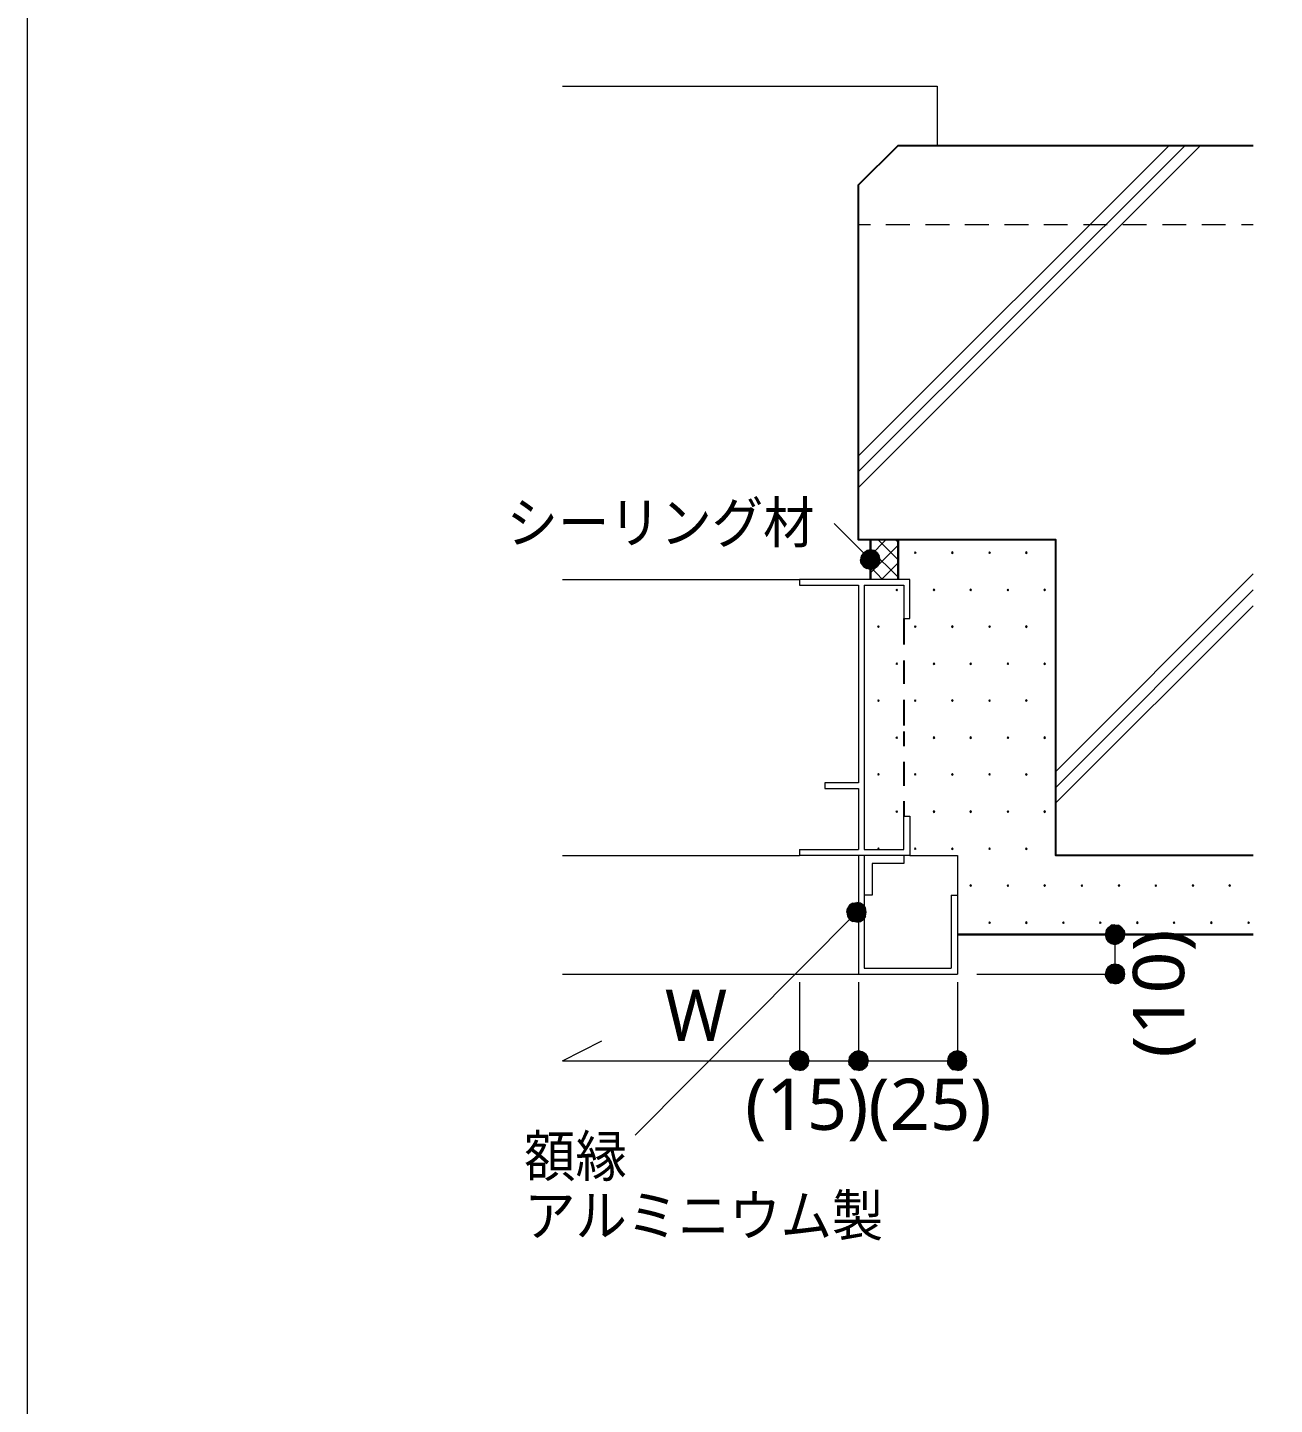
# Model space of a CAD drawing. Header units: millimetres. Extents: x 0 to 420, y 0 to 297.
# Drawn here: x 0.2 to 63.4, y 88.1 to 157.8 of the extents above; entities that cross this region are included whole.
import ezdxf
from ezdxf.enums import TextEntityAlignment as Align

# ---------------------------------------------------------------- set-up
doc = ezdxf.new("R2010")
doc.units = ezdxf.units.MM
doc.styles.add('kst32b', font='NotoSansJP-Variable.ttf')

msp = doc.modelspace()

# ---------------------------------------------------------------- hatches: boundary and pattern name
h = msp.add_hatch(color=7)
h.paths.add_polyline_path([(42.905, 131.381), (42.714, 131.339), (42.905, 130.873), (42.905, 131.381)])
h.paths.add_polyline_path([(42.714, 131.339), (42.905, 130.873), (42.545, 131.233), (42.714, 131.339)])
h.paths.add_polyline_path([(42.905, 130.873), (42.545, 131.233), (42.439, 131.064), (42.905, 130.873)])
for points in [[(43.095, 131.339), (42.905, 131.381), (42.905, 130.873), (43.095, 131.339)], [(45.17, 131.276), (45.148, 131.254), (45.127, 131.233), (45.148, 131.212), (45.17, 131.191), (45.191, 131.212), (45.212, 131.233), (45.191, 131.254), (45.17, 131.276)], [(47.054, 131.276), (47.032, 131.254), (47.011, 131.233), (47.032, 131.212), (47.054, 131.191), (47.075, 131.212), (47.096, 131.233), (47.075, 131.254), (47.054, 131.276)], [(48.937, 131.276), (48.916, 131.254), (48.895, 131.233), (48.916, 131.212), (48.937, 131.191), (48.959, 131.212), (48.98, 131.233), (48.959, 131.254), (48.937, 131.276)], [(50.8, 131.276), (50.779, 131.254), (50.758, 131.233), (50.779, 131.212), (50.8, 131.191), (50.821, 131.212), (50.842, 131.233), (50.821, 131.254), (50.8, 131.276)], [(44.238, 129.392), (44.217, 129.371), (44.196, 129.35), (44.217, 129.328), (44.238, 129.307), (44.26, 129.328), (44.281, 129.35), (44.26, 129.371), (44.238, 129.392)], [(46.122, 129.392), (46.101, 129.371), (46.08, 129.35), (46.101, 129.328), (46.122, 129.307), (46.143, 129.328), (46.164, 129.35), (46.143, 129.371), (46.122, 129.392)], [(47.985, 129.392), (47.964, 129.371), (47.943, 129.35), (47.964, 129.328), (47.985, 129.307), (48.006, 129.328), (48.027, 129.35), (48.006, 129.371), (47.985, 129.392)], [(49.869, 129.392), (49.848, 129.371), (49.826, 129.35), (49.848, 129.328), (49.869, 129.307), (49.89, 129.328), (49.911, 129.35), (49.89, 129.371), (49.869, 129.392)], [(51.731, 129.392), (51.71, 129.371), (51.689, 129.35), (51.71, 129.328), (51.731, 129.307), (51.753, 129.328), (51.774, 129.35), (51.753, 129.371), (51.731, 129.392)], [(43.307, 127.529), (43.286, 127.508), (43.265, 127.487), (43.286, 127.466), (43.307, 127.444), (43.328, 127.466), (43.349, 127.487), (43.328, 127.508), (43.307, 127.529)], [(45.17, 127.529), (45.148, 127.508), (45.127, 127.487), (45.148, 127.466), (45.17, 127.444), (45.191, 127.466), (45.212, 127.487), (45.191, 127.508), (45.17, 127.529)], [(47.054, 127.529), (47.032, 127.508), (47.011, 127.487), (47.032, 127.466), (47.054, 127.444), (47.075, 127.466), (47.096, 127.487), (47.075, 127.508), (47.054, 127.529)], [(48.937, 127.529), (48.916, 127.508), (48.895, 127.487), (48.916, 127.466), (48.937, 127.444), (48.959, 127.466), (48.98, 127.487), (48.959, 127.508), (48.937, 127.529)], [(50.8, 127.529), (50.779, 127.508), (50.758, 127.487), (50.779, 127.466), (50.8, 127.444), (50.821, 127.466), (50.842, 127.487), (50.821, 127.508), (50.8, 127.529)], [(44.238, 125.645), (44.217, 125.624), (44.196, 125.603), (44.217, 125.582), (44.238, 125.561), (44.26, 125.582), (44.281, 125.603), (44.26, 125.624), (44.238, 125.645)], [(46.122, 125.645), (46.101, 125.624), (46.08, 125.603), (46.101, 125.582), (46.122, 125.561), (46.143, 125.582), (46.164, 125.603), (46.143, 125.624), (46.122, 125.645)], [(47.985, 125.645), (47.964, 125.624), (47.943, 125.603), (47.964, 125.582), (47.985, 125.561), (48.006, 125.582), (48.027, 125.603), (48.006, 125.624), (47.985, 125.645)], [(49.869, 125.645), (49.848, 125.624), (49.826, 125.603), (49.848, 125.582), (49.869, 125.561), (49.89, 125.582), (49.911, 125.603), (49.89, 125.624), (49.869, 125.645)], [(51.731, 125.645), (51.71, 125.624), (51.689, 125.603), (51.71, 125.582), (51.731, 125.561), (51.753, 125.582), (51.774, 125.603), (51.753, 125.624), (51.731, 125.645)], [(43.307, 123.783), (43.286, 123.762), (43.265, 123.74), (43.286, 123.719), (43.307, 123.698), (43.328, 123.719), (43.349, 123.74), (43.328, 123.762), (43.307, 123.783)], [(45.17, 123.783), (45.148, 123.762), (45.127, 123.74), (45.148, 123.719), (45.17, 123.698), (45.191, 123.719), (45.212, 123.74), (45.191, 123.762), (45.17, 123.783)], [(47.054, 123.783), (47.032, 123.762), (47.011, 123.74), (47.032, 123.719), (47.054, 123.698), (47.075, 123.719), (47.096, 123.74), (47.075, 123.762), (47.054, 123.783)], [(48.937, 123.783), (48.916, 123.762), (48.895, 123.74), (48.916, 123.719), (48.937, 123.698), (48.959, 123.719), (48.98, 123.74), (48.959, 123.762), (48.937, 123.783)], [(50.8, 123.783), (50.779, 123.762), (50.758, 123.74), (50.779, 123.719), (50.8, 123.698), (50.821, 123.719), (50.842, 123.74), (50.821, 123.762), (50.8, 123.783)], [(44.238, 121.899), (44.217, 121.878), (44.196, 121.856), (44.217, 121.835), (44.238, 121.814), (44.26, 121.835), (44.281, 121.856), (44.26, 121.878), (44.238, 121.899)], [(46.122, 121.899), (46.101, 121.878), (46.08, 121.856), (46.101, 121.835), (46.122, 121.814), (46.143, 121.835), (46.164, 121.856), (46.143, 121.878), (46.122, 121.899)], [(47.985, 121.899), (47.964, 121.878), (47.943, 121.856), (47.964, 121.835), (47.985, 121.814), (48.006, 121.835), (48.027, 121.856), (48.006, 121.878), (47.985, 121.899)], [(49.869, 121.899), (49.848, 121.878), (49.826, 121.856), (49.848, 121.835), (49.869, 121.814), (49.89, 121.835), (49.911, 121.856), (49.89, 121.878), (49.869, 121.899)], [(51.731, 121.899), (51.71, 121.878), (51.689, 121.856), (51.71, 121.835), (51.731, 121.814), (51.753, 121.835), (51.774, 121.856), (51.753, 121.878), (51.731, 121.899)], [(43.307, 120.036), (43.286, 120.015), (43.265, 119.994), (43.286, 119.973), (43.307, 119.951), (43.328, 119.973), (43.349, 119.994), (43.328, 120.015), (43.307, 120.036)], [(45.17, 120.036), (45.148, 120.015), (45.127, 119.994), (45.148, 119.973), (45.17, 119.951), (45.191, 119.973), (45.212, 119.994), (45.191, 120.015), (45.17, 120.036)], [(47.054, 120.036), (47.032, 120.015), (47.011, 119.994), (47.032, 119.973), (47.054, 119.951), (47.075, 119.973), (47.096, 119.994), (47.075, 120.015), (47.054, 120.036)], [(48.937, 120.036), (48.916, 120.015), (48.895, 119.994), (48.916, 119.973), (48.937, 119.951), (48.959, 119.973), (48.98, 119.994), (48.959, 120.015), (48.937, 120.036)], [(50.8, 120.036), (50.779, 120.015), (50.758, 119.994), (50.779, 119.973), (50.8, 119.951), (50.821, 119.973), (50.842, 119.994), (50.821, 120.015), (50.8, 120.036)], [(44.238, 118.152), (44.217, 118.131), (44.196, 118.11), (44.217, 118.089), (44.238, 118.068), (44.26, 118.089), (44.281, 118.11), (44.26, 118.131), (44.238, 118.152)], [(46.122, 118.152), (46.101, 118.131), (46.08, 118.11), (46.101, 118.089), (46.122, 118.068), (46.143, 118.089), (46.164, 118.11), (46.143, 118.131), (46.122, 118.152)], [(47.985, 118.152), (47.964, 118.131), (47.943, 118.11), (47.964, 118.089), (47.985, 118.068), (48.006, 118.089), (48.027, 118.11), (48.006, 118.131), (47.985, 118.152)], [(49.869, 118.152), (49.848, 118.131), (49.826, 118.11), (49.848, 118.089), (49.869, 118.068), (49.89, 118.089), (49.911, 118.11), (49.89, 118.131), (49.869, 118.152)], [(51.731, 118.152), (51.71, 118.131), (51.689, 118.11), (51.71, 118.089), (51.731, 118.068), (51.753, 118.089), (51.774, 118.11), (51.753, 118.131), (51.731, 118.152)], [(43.307, 116.268), (43.286, 116.247), (43.265, 116.226), (43.286, 116.205), (43.307, 116.184), (43.328, 116.205), (43.349, 116.226), (43.328, 116.247), (43.307, 116.268)], [(45.17, 116.268), (45.148, 116.247), (45.127, 116.226), (45.148, 116.205), (45.17, 116.184), (45.191, 116.205), (45.212, 116.226), (45.191, 116.247), (45.17, 116.268)], [(47.054, 116.268), (47.032, 116.247), (47.011, 116.226), (47.032, 116.205), (47.054, 116.184), (47.075, 116.205), (47.096, 116.226), (47.075, 116.247), (47.054, 116.268)], [(48.937, 116.268), (48.916, 116.247), (48.895, 116.226), (48.916, 116.205), (48.937, 116.184), (48.959, 116.205), (48.98, 116.226), (48.959, 116.247), (48.937, 116.268)], [(50.8, 116.268), (50.779, 116.247), (50.758, 116.226), (50.779, 116.205), (50.8, 116.184), (50.821, 116.205), (50.842, 116.226), (50.821, 116.247), (50.8, 116.268)], [(47.985, 114.406), (47.964, 114.385), (47.943, 114.363), (47.964, 114.342), (47.985, 114.321), (48.006, 114.342), (48.027, 114.363), (48.006, 114.385), (47.985, 114.406)], [(49.869, 114.406), (49.848, 114.385), (49.826, 114.363), (49.848, 114.342), (49.869, 114.321), (49.89, 114.342), (49.911, 114.363), (49.89, 114.385), (49.869, 114.406)], [(51.731, 114.406), (51.71, 114.385), (51.689, 114.363), (51.71, 114.342), (51.731, 114.321), (51.753, 114.342), (51.774, 114.363), (51.753, 114.385), (51.731, 114.406)], [(53.615, 114.406), (53.594, 114.385), (53.573, 114.363), (53.594, 114.342), (53.615, 114.321), (53.636, 114.342), (53.657, 114.363), (53.636, 114.385), (53.615, 114.406)], [(55.499, 114.406), (55.478, 114.385), (55.457, 114.363), (55.478, 114.342), (55.499, 114.321), (55.52, 114.342), (55.541, 114.363), (55.52, 114.385), (55.499, 114.406)], [(57.362, 114.406), (57.341, 114.385), (57.319, 114.363), (57.341, 114.342), (57.362, 114.321), (57.383, 114.342), (57.404, 114.363), (57.383, 114.385), (57.362, 114.406)], [(59.246, 114.406), (59.224, 114.385), (59.203, 114.363), (59.224, 114.342), (59.246, 114.321), (59.267, 114.342), (59.288, 114.363), (59.267, 114.385), (59.246, 114.406)], [(61.108, 114.406), (61.087, 114.385), (61.066, 114.363), (61.087, 114.342), (61.108, 114.321), (61.129, 114.342), (61.151, 114.363), (61.129, 114.385), (61.108, 114.406)], [(41.741, 112.818), (41.846, 112.649), (42.206, 113.009), (41.741, 112.818)], [(48.937, 112.522), (48.916, 112.501), (48.895, 112.48), (48.916, 112.459), (48.937, 112.437), (48.959, 112.459), (48.98, 112.48), (48.959, 112.501), (48.937, 112.522)], [(50.8, 112.522), (50.779, 112.501), (50.758, 112.48), (50.779, 112.459), (50.8, 112.437), (50.821, 112.459), (50.842, 112.48), (50.821, 112.501), (50.8, 112.522)], [(52.684, 112.522), (52.663, 112.501), (52.641, 112.48), (52.663, 112.459), (52.684, 112.437), (52.705, 112.459), (52.726, 112.48), (52.705, 112.501), (52.684, 112.522)], [(54.546, 112.522), (54.525, 112.501), (54.504, 112.48), (54.525, 112.459), (54.546, 112.437), (54.568, 112.459), (54.589, 112.48), (54.568, 112.501), (54.546, 112.522)], [(56.43, 112.522), (56.409, 112.501), (56.388, 112.48), (56.409, 112.459), (56.43, 112.437), (56.452, 112.459), (56.473, 112.48), (56.452, 112.501), (56.43, 112.522)], [(58.293, 112.522), (58.272, 112.501), (58.251, 112.48), (58.272, 112.459), (58.293, 112.437), (58.314, 112.459), (58.335, 112.48), (58.314, 112.501), (58.293, 112.522)], [(60.177, 112.522), (60.156, 112.501), (60.135, 112.48), (60.156, 112.459), (60.177, 112.437), (60.198, 112.459), (60.219, 112.48), (60.198, 112.501), (60.177, 112.522)], [(62.061, 112.522), (62.04, 112.501), (62.018, 112.48), (62.04, 112.459), (62.061, 112.437), (62.082, 112.459), (62.103, 112.48), (62.082, 112.501), (62.061, 112.522)], [(55.097, 111.421), (55.287, 111.379), (55.287, 111.887), (55.097, 111.421)], [(55.478, 110.342), (55.287, 110.384), (55.287, 109.876), (55.478, 110.342)], [(39.497, 105.939), (39.307, 105.981), (39.307, 105.473), (39.497, 105.939)], [(42.482, 105.939), (42.291, 105.981), (42.291, 105.473), (42.482, 105.939)], [(47.498, 105.939), (47.307, 105.981), (47.307, 105.473), (47.498, 105.939)]]:
    msp.add_hatch(color=7).paths.add_polyline_path(points)
h = msp.add_hatch(color=7)
h.paths.add_polyline_path([(43.392, 130.873), (43.349, 131.064), (42.905, 130.873), (43.392, 130.873)])
h.paths.add_polyline_path([(43.349, 131.064), (42.905, 130.873), (43.244, 131.233), (43.349, 131.064)])
h.paths.add_polyline_path([(42.905, 130.873), (43.244, 131.233), (43.095, 131.339), (42.905, 130.873)])
h = msp.add_hatch(color=7)
h.paths.add_polyline_path([(42.439, 131.064), (42.397, 130.873), (42.905, 130.873), (42.439, 131.064)])
h.paths.add_polyline_path([(42.397, 130.873), (42.905, 130.873), (42.439, 130.683), (42.397, 130.873)])
h.paths.add_polyline_path([(42.905, 130.873), (42.439, 130.683), (42.545, 130.535), (42.905, 130.873)])
h = msp.add_hatch(color=7)
h.paths.add_polyline_path([(42.545, 130.535), (42.714, 130.429), (42.905, 130.873), (42.545, 130.535)])
h.paths.add_polyline_path([(42.714, 130.429), (42.905, 130.873), (42.905, 130.387), (42.714, 130.429)])
h.paths.add_polyline_path([(42.905, 130.873), (42.905, 130.387), (43.095, 130.429), (42.905, 130.873)])
h = msp.add_hatch(color=7)
h.paths.add_polyline_path([(43.095, 130.429), (43.244, 130.535), (42.905, 130.873), (43.095, 130.429)])
h.paths.add_polyline_path([(43.244, 130.535), (42.905, 130.873), (43.349, 130.683), (43.244, 130.535)])
h.paths.add_polyline_path([(42.905, 130.873), (43.349, 130.683), (43.392, 130.873), (42.905, 130.873)])
h = msp.add_hatch(color=7)
h.paths.add_polyline_path([(41.846, 113.369), (41.741, 113.199), (42.206, 113.009), (41.846, 113.369)])
h.paths.add_polyline_path([(41.741, 113.199), (42.206, 113.009), (41.698, 113.009), (41.741, 113.199)])
h.paths.add_polyline_path([(42.206, 113.009), (41.698, 113.009), (41.741, 112.818), (42.206, 113.009)])
h = msp.add_hatch(color=7)
h.paths.add_polyline_path([(42.397, 113.475), (42.206, 113.496), (42.206, 113.009), (42.397, 113.475)])
h.paths.add_polyline_path([(42.206, 113.496), (42.206, 113.009), (42.016, 113.475), (42.206, 113.496)])
h.paths.add_polyline_path([(42.206, 113.009), (42.016, 113.475), (41.846, 113.369), (42.206, 113.009)])
h = msp.add_hatch(color=7)
h.paths.add_polyline_path([(42.693, 113.009), (42.651, 113.199), (42.206, 113.009), (42.693, 113.009)])
h.paths.add_polyline_path([(42.651, 113.199), (42.206, 113.009), (42.545, 113.369), (42.651, 113.199)])
h.paths.add_polyline_path([(42.206, 113.009), (42.545, 113.369), (42.397, 113.475), (42.206, 113.009)])
h = msp.add_hatch(color=7)
h.paths.add_polyline_path([(41.846, 112.649), (42.016, 112.543), (42.206, 113.009), (41.846, 112.649)])
h.paths.add_polyline_path([(42.016, 112.543), (42.206, 113.009), (42.206, 112.501), (42.016, 112.543)])
h.paths.add_polyline_path([(42.206, 113.009), (42.206, 112.501), (42.397, 112.543), (42.206, 113.009)])
h = msp.add_hatch(color=7)
h.paths.add_polyline_path([(42.397, 112.543), (42.545, 112.649), (42.206, 113.009), (42.397, 112.543)])
h.paths.add_polyline_path([(42.545, 112.649), (42.206, 113.009), (42.651, 112.818), (42.545, 112.649)])
h.paths.add_polyline_path([(42.206, 113.009), (42.651, 112.818), (42.693, 113.009), (42.206, 113.009)])
h = msp.add_hatch(color=7)
h.paths.add_polyline_path([(55.097, 112.353), (54.949, 112.226), (55.287, 111.887), (55.097, 112.353)])
h.paths.add_polyline_path([(54.949, 112.226), (55.287, 111.887), (54.843, 112.077), (54.949, 112.226)])
h.paths.add_polyline_path([(55.287, 111.887), (54.843, 112.077), (54.8, 111.887), (55.287, 111.887)])
h = msp.add_hatch(color=7)
h.paths.add_polyline_path([(55.647, 112.226), (55.478, 112.353), (55.287, 111.887), (55.647, 112.226)])
h.paths.add_polyline_path([(55.478, 112.353), (55.287, 111.887), (55.287, 112.374), (55.478, 112.353)])
h.paths.add_polyline_path([(55.287, 111.887), (55.287, 112.374), (55.097, 112.353), (55.287, 111.887)])
h = msp.add_hatch(color=7)
h.paths.add_polyline_path([(54.8, 111.887), (54.843, 111.696), (55.287, 111.887), (54.8, 111.887)])
h.paths.add_polyline_path([(54.843, 111.696), (55.287, 111.887), (54.949, 111.527), (54.843, 111.696)])
h.paths.add_polyline_path([(55.287, 111.887), (54.949, 111.527), (55.097, 111.421), (55.287, 111.887)])
h = msp.add_hatch(color=7)
h.paths.add_polyline_path([(55.753, 111.696), (55.795, 111.887), (55.287, 111.887), (55.753, 111.696)])
h.paths.add_polyline_path([(55.795, 111.887), (55.287, 111.887), (55.753, 112.077), (55.795, 111.887)])
h.paths.add_polyline_path([(55.287, 111.887), (55.753, 112.077), (55.647, 112.226), (55.287, 111.887)])
h = msp.add_hatch(color=7)
h.paths.add_polyline_path([(55.287, 111.379), (55.478, 111.421), (55.287, 111.887), (55.287, 111.379)])
h.paths.add_polyline_path([(55.478, 111.421), (55.287, 111.887), (55.647, 111.527), (55.478, 111.421)])
h.paths.add_polyline_path([(55.287, 111.887), (55.647, 111.527), (55.753, 111.696), (55.287, 111.887)])
h = msp.add_hatch(color=7)
h.paths.add_polyline_path([(55.287, 110.384), (55.097, 110.342), (55.287, 109.876), (55.287, 110.384)])
h.paths.add_polyline_path([(55.097, 110.342), (55.287, 109.876), (54.949, 110.236), (55.097, 110.342)])
h.paths.add_polyline_path([(55.287, 109.876), (54.949, 110.236), (54.843, 110.067), (55.287, 109.876)])
h = msp.add_hatch(color=7)
h.paths.add_polyline_path([(55.795, 109.876), (55.753, 110.067), (55.287, 109.876), (55.795, 109.876)])
h.paths.add_polyline_path([(55.753, 110.067), (55.287, 109.876), (55.647, 110.236), (55.753, 110.067)])
h.paths.add_polyline_path([(55.287, 109.876), (55.647, 110.236), (55.478, 110.342), (55.287, 109.876)])
h = msp.add_hatch(color=7)
h.paths.add_polyline_path([(54.843, 110.067), (54.8, 109.876), (55.287, 109.876), (54.843, 110.067)])
h.paths.add_polyline_path([(54.8, 109.876), (55.287, 109.876), (54.843, 109.686), (54.8, 109.876)])
h.paths.add_polyline_path([(55.287, 109.876), (54.843, 109.686), (54.949, 109.537), (55.287, 109.876)])
h = msp.add_hatch(color=7)
h.paths.add_polyline_path([(54.949, 109.537), (55.097, 109.411), (55.287, 109.876), (54.949, 109.537)])
h.paths.add_polyline_path([(55.097, 109.411), (55.287, 109.876), (55.287, 109.389), (55.097, 109.411)])
h.paths.add_polyline_path([(55.287, 109.876), (55.287, 109.389), (55.478, 109.411), (55.287, 109.876)])
h = msp.add_hatch(color=7)
h.paths.add_polyline_path([(55.478, 109.411), (55.647, 109.537), (55.287, 109.876), (55.478, 109.411)])
h.paths.add_polyline_path([(55.647, 109.537), (55.287, 109.876), (55.753, 109.686), (55.647, 109.537)])
h.paths.add_polyline_path([(55.287, 109.876), (55.753, 109.686), (55.795, 109.876), (55.287, 109.876)])
h = msp.add_hatch(color=7)
h.paths.add_polyline_path([(38.841, 105.664), (38.798, 105.473), (39.307, 105.473), (38.841, 105.664)])
h.paths.add_polyline_path([(38.798, 105.473), (39.307, 105.473), (38.841, 105.283), (38.798, 105.473)])
h.paths.add_polyline_path([(39.307, 105.473), (38.841, 105.283), (38.947, 105.135), (39.307, 105.473)])
h = msp.add_hatch(color=7)
h.paths.add_polyline_path([(39.307, 105.981), (39.116, 105.939), (39.307, 105.473), (39.307, 105.981)])
h.paths.add_polyline_path([(39.116, 105.939), (39.307, 105.473), (38.947, 105.833), (39.116, 105.939)])
h.paths.add_polyline_path([(39.307, 105.473), (38.947, 105.833), (38.841, 105.664), (39.307, 105.473)])
h = msp.add_hatch(color=7)
h.paths.add_polyline_path([(38.947, 105.135), (39.116, 105.029), (39.307, 105.473), (38.947, 105.135)])
h.paths.add_polyline_path([(39.116, 105.029), (39.307, 105.473), (39.307, 104.987), (39.116, 105.029)])
h.paths.add_polyline_path([(39.307, 105.473), (39.307, 104.987), (39.497, 105.029), (39.307, 105.473)])
h = msp.add_hatch(color=7)
h.paths.add_polyline_path([(39.793, 105.473), (39.751, 105.664), (39.307, 105.473), (39.793, 105.473)])
h.paths.add_polyline_path([(39.751, 105.664), (39.307, 105.473), (39.645, 105.833), (39.751, 105.664)])
h.paths.add_polyline_path([(39.307, 105.473), (39.645, 105.833), (39.497, 105.939), (39.307, 105.473)])
h = msp.add_hatch(color=7)
h.paths.add_polyline_path([(39.497, 105.029), (39.645, 105.135), (39.307, 105.473), (39.497, 105.029)])
h.paths.add_polyline_path([(39.645, 105.135), (39.307, 105.473), (39.751, 105.283), (39.645, 105.135)])
h.paths.add_polyline_path([(39.307, 105.473), (39.751, 105.283), (39.793, 105.473), (39.307, 105.473)])
h = msp.add_hatch(color=7)
h.paths.add_polyline_path([(41.825, 105.664), (41.804, 105.473), (42.291, 105.473), (41.825, 105.664)])
h.paths.add_polyline_path([(41.804, 105.473), (42.291, 105.473), (41.825, 105.283), (41.804, 105.473)])
h.paths.add_polyline_path([(42.291, 105.473), (41.825, 105.283), (41.952, 105.135), (42.291, 105.473)])
h = msp.add_hatch(color=7)
h.paths.add_polyline_path([(42.291, 105.981), (42.1, 105.939), (42.291, 105.473), (42.291, 105.981)])
h.paths.add_polyline_path([(42.1, 105.939), (42.291, 105.473), (41.952, 105.833), (42.1, 105.939)])
h.paths.add_polyline_path([(42.291, 105.473), (41.952, 105.833), (41.825, 105.664), (42.291, 105.473)])
h = msp.add_hatch(color=7)
h.paths.add_polyline_path([(41.952, 105.135), (42.1, 105.029), (42.291, 105.473), (41.952, 105.135)])
h.paths.add_polyline_path([(42.1, 105.029), (42.291, 105.473), (42.291, 104.987), (42.1, 105.029)])
h.paths.add_polyline_path([(42.291, 105.473), (42.291, 104.987), (42.482, 105.029), (42.291, 105.473)])
h = msp.add_hatch(color=7)
h.paths.add_polyline_path([(42.799, 105.473), (42.757, 105.664), (42.291, 105.473), (42.799, 105.473)])
h.paths.add_polyline_path([(42.757, 105.664), (42.291, 105.473), (42.651, 105.833), (42.757, 105.664)])
h.paths.add_polyline_path([(42.291, 105.473), (42.651, 105.833), (42.482, 105.939), (42.291, 105.473)])
h = msp.add_hatch(color=7)
h.paths.add_polyline_path([(42.482, 105.029), (42.651, 105.135), (42.291, 105.473), (42.482, 105.029)])
h.paths.add_polyline_path([(42.651, 105.135), (42.291, 105.473), (42.757, 105.283), (42.651, 105.135)])
h.paths.add_polyline_path([(42.291, 105.473), (42.757, 105.283), (42.799, 105.473), (42.291, 105.473)])
h = msp.add_hatch(color=7)
h.paths.add_polyline_path([(46.842, 105.664), (46.8, 105.473), (47.307, 105.473), (46.842, 105.664)])
h.paths.add_polyline_path([(46.8, 105.473), (47.307, 105.473), (46.842, 105.283), (46.8, 105.473)])
h.paths.add_polyline_path([(47.307, 105.473), (46.842, 105.283), (46.948, 105.135), (47.307, 105.473)])
h = msp.add_hatch(color=7)
h.paths.add_polyline_path([(47.307, 105.981), (47.096, 105.939), (47.307, 105.473), (47.307, 105.981)])
h.paths.add_polyline_path([(47.096, 105.939), (47.307, 105.473), (46.948, 105.833), (47.096, 105.939)])
h.paths.add_polyline_path([(47.307, 105.473), (46.948, 105.833), (46.842, 105.664), (47.307, 105.473)])
h = msp.add_hatch(color=7)
h.paths.add_polyline_path([(46.948, 105.135), (47.096, 105.029), (47.307, 105.473), (46.948, 105.135)])
h.paths.add_polyline_path([(47.096, 105.029), (47.307, 105.473), (47.307, 104.987), (47.096, 105.029)])
h.paths.add_polyline_path([(47.307, 105.473), (47.307, 104.987), (47.498, 105.029), (47.307, 105.473)])
h = msp.add_hatch(color=7)
h.paths.add_polyline_path([(47.794, 105.473), (47.752, 105.664), (47.307, 105.473), (47.794, 105.473)])
h.paths.add_polyline_path([(47.752, 105.664), (47.307, 105.473), (47.646, 105.833), (47.752, 105.664)])
h.paths.add_polyline_path([(47.307, 105.473), (47.646, 105.833), (47.498, 105.939), (47.307, 105.473)])
h = msp.add_hatch(color=7)
h.paths.add_polyline_path([(47.498, 105.029), (47.646, 105.135), (47.307, 105.473), (47.498, 105.029)])
h.paths.add_polyline_path([(47.646, 105.135), (47.307, 105.473), (47.752, 105.283), (47.646, 105.135)])
h.paths.add_polyline_path([(47.307, 105.473), (47.752, 105.283), (47.794, 105.473), (47.307, 105.473)])

# ---------------------------------------------------------------- linework, layer by layer
at = {"lineweight": 13}
msp.add_lwpolyline([(0.191, 0), (0.191, 296.968), (420.158, 296.968), (420.158, 0)], close=True, dxfattribs=at)
for points in [[(27.305, 154.876), (46.291, 154.876), (46.291, 151.871)], [(42.291, 136.144), (58.039, 151.871)], [(42.291, 135.34), (58.843, 151.871)], [(42.291, 134.535), (59.627, 151.871)], [(42.291, 147.87), (42.905, 147.87)], [(43.688, 147.87), (44.895, 147.87)], [(45.699, 147.87), (46.905, 147.87)], [(47.689, 147.87), (48.895, 147.87)], [(49.699, 147.87), (50.906, 147.87)], [(51.689, 147.87), (52.896, 147.87)], [(53.7, 147.87), (54.906, 147.87)], [(55.689, 147.87), (56.896, 147.87)], [(57.7, 147.87), (58.907, 147.87)], [(59.69, 147.87), (60.896, 147.87)], [(61.701, 147.87), (62.294, 147.87)], [(42.905, 130.873), (41.063, 132.715)], [(42.905, 131.085), (43.688, 131.889)], [(44.302, 130.873), (43.286, 131.889)], [(44.302, 131.762), (44.175, 131.889)], [(42.905, 130.217), (44.302, 131.614)], [(44.302, 129.984), (42.905, 131.381)], [(43.519, 129.879), (42.905, 130.514)], [(43.455, 129.879), (44.302, 130.725)], [(27.305, 129.879), (39.307, 129.879)], [(44.895, 129.879), (39.307, 129.879), (39.307, 129.582), (42.291, 129.582)], [(42.587, 129.582), (44.598, 129.582), (44.598, 127.889), (44.895, 127.889), (44.895, 129.879)], [(52.303, 120.142), (62.294, 130.154)], [(42.291, 129.582), (42.291, 119.571), (40.598, 119.571)], [(42.587, 129.582), (42.587, 116.184)], [(52.303, 119.338), (62.294, 129.35)], [(52.303, 118.554), (62.294, 128.545)], [(40.598, 119.571), (40.598, 119.274), (42.291, 119.274)], [(42.291, 119.274), (42.291, 116.184)], [(42.587, 116.184), (44.598, 116.184), (44.598, 117.877), (44.895, 117.877), (44.895, 115.887), (39.307, 115.887)], [(27.305, 115.887), (39.307, 115.887)], [(39.307, 116.184), (39.307, 115.887)], [(39.307, 116.184), (42.291, 116.184)], [(42.291, 115.887), (42.291, 109.876)], [(44.598, 115.887), (44.598, 115.485), (42.989, 115.485), (42.989, 113.877), (42.587, 113.877)], [(42.587, 115.887), (42.587, 110.172)], [(44.895, 115.887), (47.307, 115.887), (47.307, 113.877)], [(46.99, 113.877), (46.99, 110.172)], [(46.99, 113.877), (47.307, 113.877), (47.307, 109.876)], [(42.206, 113.009), (30.988, 101.706)], [(55.287, 111.887), (55.287, 109.876)], [(27.305, 109.876), (42.291, 109.876)], [(42.291, 109.876), (47.307, 109.876)], [(42.587, 110.172), (46.99, 110.172)], [(48.302, 109.876), (55.33, 109.876)], [(39.307, 109.474), (39.307, 105.473)], [(42.291, 109.474), (42.291, 105.473)], [(47.307, 109.474), (47.307, 105.473)], [(27.305, 105.473), (29.295, 106.489)], [(27.305, 105.473), (39.307, 105.473)], [(39.307, 105.473), (42.291, 105.473), (47.307, 105.473)]]:
    msp.add_lwpolyline(points, dxfattribs=at)
at = {"lineweight": 25}
for points in [[(62.294, 115.887), (52.303, 115.887), (52.303, 131.889), (42.291, 131.889), (42.291, 149.881), (44.302, 151.871), (62.294, 151.871)], [(44.598, 127.889), (44.598, 126.577)], [(44.598, 125.772), (44.598, 124.587)], [(44.598, 123.783), (44.598, 122.47)], [(44.598, 122.174), (44.598, 121.433)], [(44.598, 120.629), (44.598, 119.422)], [(44.598, 118.639), (44.598, 117.877)]]:
    msp.add_lwpolyline(points, dxfattribs=at)
at = {"lineweight": 30}
for points in [[(42.905, 131.889), (42.905, 129.879)], [(44.302, 131.889), (44.302, 129.879)], [(47.307, 111.887), (62.294, 111.887)]]:
    msp.add_lwpolyline(points, dxfattribs=at)
at = {"lineweight": 0}
for points in [[(42.905, 130.873), (42.545, 131.233), (42.439, 131.064)], [(42.714, 131.339), (42.905, 130.873), (42.545, 131.233)], [(42.905, 131.381), (42.714, 131.339), (42.905, 130.873)], [(43.095, 131.339), (42.905, 131.381), (42.905, 130.873)], [(42.905, 130.873), (43.244, 131.233), (43.095, 131.339)], [(43.349, 131.064), (42.905, 130.873), (43.244, 131.233)], [(45.17, 131.276), (45.148, 131.254), (45.127, 131.233), (45.148, 131.212), (45.17, 131.191), (45.191, 131.212), (45.212, 131.233), (45.191, 131.254)], [(47.054, 131.276), (47.032, 131.254), (47.011, 131.233), (47.032, 131.212), (47.054, 131.191), (47.075, 131.212), (47.096, 131.233), (47.075, 131.254)], [(48.937, 131.276), (48.916, 131.254), (48.895, 131.233), (48.916, 131.212), (48.937, 131.191), (48.959, 131.212), (48.98, 131.233), (48.959, 131.254)], [(50.8, 131.276), (50.779, 131.254), (50.758, 131.233), (50.779, 131.212), (50.8, 131.191), (50.821, 131.212), (50.842, 131.233), (50.821, 131.254)], [(42.439, 131.064), (42.397, 130.873), (42.905, 130.873)], [(42.397, 130.873), (42.905, 130.873), (42.439, 130.683)], [(42.905, 130.873), (42.439, 130.683), (42.545, 130.535)], [(42.545, 130.535), (42.714, 130.429), (42.905, 130.873)], [(42.714, 130.429), (42.905, 130.873), (42.905, 130.387)], [(43.392, 130.873), (43.349, 131.064), (42.905, 130.873)], [(42.905, 130.873), (42.905, 130.387), (43.095, 130.429)], [(43.095, 130.429), (43.244, 130.535), (42.905, 130.873)], [(43.244, 130.535), (42.905, 130.873), (43.349, 130.683)], [(42.905, 130.873), (43.349, 130.683), (43.392, 130.873)], [(44.238, 129.392), (44.217, 129.371), (44.196, 129.35), (44.217, 129.328), (44.238, 129.307), (44.26, 129.328), (44.281, 129.35), (44.26, 129.371)], [(46.122, 129.392), (46.101, 129.371), (46.08, 129.35), (46.101, 129.328), (46.122, 129.307), (46.143, 129.328), (46.164, 129.35), (46.143, 129.371)], [(47.985, 129.392), (47.964, 129.371), (47.943, 129.35), (47.964, 129.328), (47.985, 129.307), (48.006, 129.328), (48.027, 129.35), (48.006, 129.371)], [(49.869, 129.392), (49.848, 129.371), (49.826, 129.35), (49.848, 129.328), (49.869, 129.307), (49.89, 129.328), (49.911, 129.35), (49.89, 129.371)], [(51.731, 129.392), (51.71, 129.371), (51.689, 129.35), (51.71, 129.328), (51.731, 129.307), (51.753, 129.328), (51.774, 129.35), (51.753, 129.371)], [(43.307, 127.529), (43.286, 127.508), (43.265, 127.487), (43.286, 127.466), (43.307, 127.444), (43.328, 127.466), (43.349, 127.487), (43.328, 127.508)], [(45.17, 127.529), (45.148, 127.508), (45.127, 127.487), (45.148, 127.466), (45.17, 127.444), (45.191, 127.466), (45.212, 127.487), (45.191, 127.508)], [(47.054, 127.529), (47.032, 127.508), (47.011, 127.487), (47.032, 127.466), (47.054, 127.444), (47.075, 127.466), (47.096, 127.487), (47.075, 127.508)], [(48.937, 127.529), (48.916, 127.508), (48.895, 127.487), (48.916, 127.466), (48.937, 127.444), (48.959, 127.466), (48.98, 127.487), (48.959, 127.508)], [(50.8, 127.529), (50.779, 127.508), (50.758, 127.487), (50.779, 127.466), (50.8, 127.444), (50.821, 127.466), (50.842, 127.487), (50.821, 127.508)], [(44.238, 125.645), (44.217, 125.624), (44.196, 125.603), (44.217, 125.582), (44.238, 125.561), (44.26, 125.582), (44.281, 125.603), (44.26, 125.624)], [(46.122, 125.645), (46.101, 125.624), (46.08, 125.603), (46.101, 125.582), (46.122, 125.561), (46.143, 125.582), (46.164, 125.603), (46.143, 125.624)], [(47.985, 125.645), (47.964, 125.624), (47.943, 125.603), (47.964, 125.582), (47.985, 125.561), (48.006, 125.582), (48.027, 125.603), (48.006, 125.624)], [(49.869, 125.645), (49.848, 125.624), (49.826, 125.603), (49.848, 125.582), (49.869, 125.561), (49.89, 125.582), (49.911, 125.603), (49.89, 125.624)], [(51.731, 125.645), (51.71, 125.624), (51.689, 125.603), (51.71, 125.582), (51.731, 125.561), (51.753, 125.582), (51.774, 125.603), (51.753, 125.624)], [(43.307, 123.783), (43.286, 123.762), (43.265, 123.74), (43.286, 123.719), (43.307, 123.698), (43.328, 123.719), (43.349, 123.74), (43.328, 123.762)], [(45.17, 123.783), (45.148, 123.762), (45.127, 123.74), (45.148, 123.719), (45.17, 123.698), (45.191, 123.719), (45.212, 123.74), (45.191, 123.762)], [(47.054, 123.783), (47.032, 123.762), (47.011, 123.74), (47.032, 123.719), (47.054, 123.698), (47.075, 123.719), (47.096, 123.74), (47.075, 123.762)], [(48.937, 123.783), (48.916, 123.762), (48.895, 123.74), (48.916, 123.719), (48.937, 123.698), (48.959, 123.719), (48.98, 123.74), (48.959, 123.762)], [(50.8, 123.783), (50.779, 123.762), (50.758, 123.74), (50.779, 123.719), (50.8, 123.698), (50.821, 123.719), (50.842, 123.74), (50.821, 123.762)], [(44.238, 121.899), (44.217, 121.878), (44.196, 121.856), (44.217, 121.835), (44.238, 121.814), (44.26, 121.835), (44.281, 121.856), (44.26, 121.878)], [(46.122, 121.899), (46.101, 121.878), (46.08, 121.856), (46.101, 121.835), (46.122, 121.814), (46.143, 121.835), (46.164, 121.856), (46.143, 121.878)], [(47.985, 121.899), (47.964, 121.878), (47.943, 121.856), (47.964, 121.835), (47.985, 121.814), (48.006, 121.835), (48.027, 121.856), (48.006, 121.878)], [(49.869, 121.899), (49.848, 121.878), (49.826, 121.856), (49.848, 121.835), (49.869, 121.814), (49.89, 121.835), (49.911, 121.856), (49.89, 121.878)], [(51.731, 121.899), (51.71, 121.878), (51.689, 121.856), (51.71, 121.835), (51.731, 121.814), (51.753, 121.835), (51.774, 121.856), (51.753, 121.878)], [(43.307, 120.036), (43.286, 120.015), (43.265, 119.994), (43.286, 119.973), (43.307, 119.951), (43.328, 119.973), (43.349, 119.994), (43.328, 120.015)], [(45.17, 120.036), (45.148, 120.015), (45.127, 119.994), (45.148, 119.973), (45.17, 119.951), (45.191, 119.973), (45.212, 119.994), (45.191, 120.015)], [(47.054, 120.036), (47.032, 120.015), (47.011, 119.994), (47.032, 119.973), (47.054, 119.951), (47.075, 119.973), (47.096, 119.994), (47.075, 120.015)], [(48.937, 120.036), (48.916, 120.015), (48.895, 119.994), (48.916, 119.973), (48.937, 119.951), (48.959, 119.973), (48.98, 119.994), (48.959, 120.015)], [(50.8, 120.036), (50.779, 120.015), (50.758, 119.994), (50.779, 119.973), (50.8, 119.951), (50.821, 119.973), (50.842, 119.994), (50.821, 120.015)], [(44.238, 118.152), (44.217, 118.131), (44.196, 118.11), (44.217, 118.089), (44.238, 118.068), (44.26, 118.089), (44.281, 118.11), (44.26, 118.131)], [(46.122, 118.152), (46.101, 118.131), (46.08, 118.11), (46.101, 118.089), (46.122, 118.068), (46.143, 118.089), (46.164, 118.11), (46.143, 118.131)], [(47.985, 118.152), (47.964, 118.131), (47.943, 118.11), (47.964, 118.089), (47.985, 118.068), (48.006, 118.089), (48.027, 118.11), (48.006, 118.131)], [(49.869, 118.152), (49.848, 118.131), (49.826, 118.11), (49.848, 118.089), (49.869, 118.068), (49.89, 118.089), (49.911, 118.11), (49.89, 118.131)], [(51.731, 118.152), (51.71, 118.131), (51.689, 118.11), (51.71, 118.089), (51.731, 118.068), (51.753, 118.089), (51.774, 118.11), (51.753, 118.131)], [(43.307, 116.268), (43.286, 116.247), (43.265, 116.226), (43.286, 116.205), (43.307, 116.184), (43.328, 116.205), (43.349, 116.226), (43.328, 116.247)], [(45.17, 116.268), (45.148, 116.247), (45.127, 116.226), (45.148, 116.205), (45.17, 116.184), (45.191, 116.205), (45.212, 116.226), (45.191, 116.247)], [(47.054, 116.268), (47.032, 116.247), (47.011, 116.226), (47.032, 116.205), (47.054, 116.184), (47.075, 116.205), (47.096, 116.226), (47.075, 116.247)], [(48.937, 116.268), (48.916, 116.247), (48.895, 116.226), (48.916, 116.205), (48.937, 116.184), (48.959, 116.205), (48.98, 116.226), (48.959, 116.247)], [(50.8, 116.268), (50.779, 116.247), (50.758, 116.226), (50.779, 116.205), (50.8, 116.184), (50.821, 116.205), (50.842, 116.226), (50.821, 116.247)], [(47.985, 114.406), (47.964, 114.385), (47.943, 114.363), (47.964, 114.342), (47.985, 114.321), (48.006, 114.342), (48.027, 114.363), (48.006, 114.385)], [(49.869, 114.406), (49.848, 114.385), (49.826, 114.363), (49.848, 114.342), (49.869, 114.321), (49.89, 114.342), (49.911, 114.363), (49.89, 114.385)], [(51.731, 114.406), (51.71, 114.385), (51.689, 114.363), (51.71, 114.342), (51.731, 114.321), (51.753, 114.342), (51.774, 114.363), (51.753, 114.385)], [(53.615, 114.406), (53.594, 114.385), (53.573, 114.363), (53.594, 114.342), (53.615, 114.321), (53.636, 114.342), (53.657, 114.363), (53.636, 114.385)], [(55.499, 114.406), (55.478, 114.385), (55.457, 114.363), (55.478, 114.342), (55.499, 114.321), (55.52, 114.342), (55.541, 114.363), (55.52, 114.385)], [(57.362, 114.406), (57.341, 114.385), (57.319, 114.363), (57.341, 114.342), (57.362, 114.321), (57.383, 114.342), (57.404, 114.363), (57.383, 114.385)], [(59.246, 114.406), (59.224, 114.385), (59.203, 114.363), (59.224, 114.342), (59.246, 114.321), (59.267, 114.342), (59.288, 114.363), (59.267, 114.385)], [(61.108, 114.406), (61.087, 114.385), (61.066, 114.363), (61.087, 114.342), (61.108, 114.321), (61.129, 114.342), (61.151, 114.363), (61.129, 114.385)], [(41.741, 113.199), (42.206, 113.009), (41.698, 113.009)], [(41.846, 113.369), (41.741, 113.199), (42.206, 113.009)], [(42.206, 113.009), (42.016, 113.475), (41.846, 113.369)], [(42.206, 113.496), (42.206, 113.009), (42.016, 113.475)], [(42.397, 113.475), (42.206, 113.496), (42.206, 113.009)], [(42.206, 113.009), (42.545, 113.369), (42.397, 113.475)], [(42.651, 113.199), (42.206, 113.009), (42.545, 113.369)], [(42.693, 113.009), (42.651, 113.199), (42.206, 113.009)], [(42.206, 113.009), (41.698, 113.009), (41.741, 112.818)], [(41.741, 112.818), (41.846, 112.649), (42.206, 113.009)], [(41.846, 112.649), (42.016, 112.543), (42.206, 113.009)], [(42.016, 112.543), (42.206, 113.009), (42.206, 112.501)], [(42.206, 113.009), (42.206, 112.501), (42.397, 112.543)], [(42.397, 112.543), (42.545, 112.649), (42.206, 113.009)], [(42.545, 112.649), (42.206, 113.009), (42.651, 112.818)], [(42.206, 113.009), (42.651, 112.818), (42.693, 113.009)], [(48.937, 112.522), (48.916, 112.501), (48.895, 112.48), (48.916, 112.459), (48.937, 112.437), (48.959, 112.459), (48.98, 112.48), (48.959, 112.501)], [(50.8, 112.522), (50.779, 112.501), (50.758, 112.48), (50.779, 112.459), (50.8, 112.437), (50.821, 112.459), (50.842, 112.48), (50.821, 112.501)], [(52.684, 112.522), (52.663, 112.501), (52.641, 112.48), (52.663, 112.459), (52.684, 112.437), (52.705, 112.459), (52.726, 112.48), (52.705, 112.501)], [(54.546, 112.522), (54.525, 112.501), (54.504, 112.48), (54.525, 112.459), (54.546, 112.437), (54.568, 112.459), (54.589, 112.48), (54.568, 112.501)], [(55.097, 112.353), (54.949, 112.226), (55.287, 111.887)], [(55.287, 111.887), (55.287, 112.374), (55.097, 112.353)], [(55.478, 112.353), (55.287, 111.887), (55.287, 112.374)], [(55.647, 112.226), (55.478, 112.353), (55.287, 111.887)], [(56.43, 112.522), (56.409, 112.501), (56.388, 112.48), (56.409, 112.459), (56.43, 112.437), (56.452, 112.459), (56.473, 112.48), (56.452, 112.501)], [(58.293, 112.522), (58.272, 112.501), (58.251, 112.48), (58.272, 112.459), (58.293, 112.437), (58.314, 112.459), (58.335, 112.48), (58.314, 112.501)], [(60.177, 112.522), (60.156, 112.501), (60.135, 112.48), (60.156, 112.459), (60.177, 112.437), (60.198, 112.459), (60.219, 112.48), (60.198, 112.501)], [(62.061, 112.522), (62.04, 112.501), (62.018, 112.48), (62.04, 112.459), (62.061, 112.437), (62.082, 112.459), (62.103, 112.48), (62.082, 112.501)], [(55.287, 111.887), (54.843, 112.077), (54.8, 111.887)], [(54.8, 111.887), (54.843, 111.696), (55.287, 111.887)], [(54.949, 112.226), (55.287, 111.887), (54.843, 112.077)], [(54.843, 111.696), (55.287, 111.887), (54.949, 111.527)], [(55.287, 111.887), (54.949, 111.527), (55.097, 111.421)], [(55.097, 111.421), (55.287, 111.379), (55.287, 111.887)], [(55.287, 111.887), (55.753, 112.077), (55.647, 112.226)], [(55.795, 111.887), (55.287, 111.887), (55.753, 112.077)], [(55.287, 111.379), (55.478, 111.421), (55.287, 111.887)], [(55.478, 111.421), (55.287, 111.887), (55.647, 111.527)], [(55.287, 111.887), (55.647, 111.527), (55.753, 111.696)], [(55.753, 111.696), (55.795, 111.887), (55.287, 111.887)], [(55.097, 110.342), (55.287, 109.876), (54.949, 110.236)], [(55.287, 110.384), (55.097, 110.342), (55.287, 109.876)], [(55.478, 110.342), (55.287, 110.384), (55.287, 109.876)], [(55.287, 109.876), (55.647, 110.236), (55.478, 110.342)], [(54.843, 110.067), (54.8, 109.876), (55.287, 109.876)], [(54.8, 109.876), (55.287, 109.876), (54.843, 109.686)], [(55.287, 109.876), (54.949, 110.236), (54.843, 110.067)], [(55.287, 109.876), (54.843, 109.686), (54.949, 109.537)], [(54.949, 109.537), (55.097, 109.411), (55.287, 109.876)], [(55.097, 109.411), (55.287, 109.876), (55.287, 109.389)], [(55.753, 110.067), (55.287, 109.876), (55.647, 110.236)], [(55.795, 109.876), (55.753, 110.067), (55.287, 109.876)], [(55.287, 109.876), (55.287, 109.389), (55.478, 109.411)], [(55.478, 109.411), (55.647, 109.537), (55.287, 109.876)], [(55.647, 109.537), (55.287, 109.876), (55.753, 109.686)], [(55.287, 109.876), (55.753, 109.686), (55.795, 109.876)], [(38.841, 105.664), (38.798, 105.473), (39.307, 105.473)], [(38.798, 105.473), (39.307, 105.473), (38.841, 105.283)], [(39.307, 105.473), (38.947, 105.833), (38.841, 105.664)], [(39.307, 105.473), (38.841, 105.283), (38.947, 105.135)], [(39.116, 105.939), (39.307, 105.473), (38.947, 105.833)], [(38.947, 105.135), (39.116, 105.029), (39.307, 105.473)], [(39.307, 105.981), (39.116, 105.939), (39.307, 105.473)], [(39.116, 105.029), (39.307, 105.473), (39.307, 104.987)], [(39.497, 105.939), (39.307, 105.981), (39.307, 105.473)], [(39.307, 105.473), (39.645, 105.833), (39.497, 105.939)], [(39.751, 105.664), (39.307, 105.473), (39.645, 105.833)], [(39.793, 105.473), (39.751, 105.664), (39.307, 105.473)], [(39.307, 105.473), (39.307, 104.987), (39.497, 105.029)], [(39.497, 105.029), (39.645, 105.135), (39.307, 105.473)], [(39.645, 105.135), (39.307, 105.473), (39.751, 105.283)], [(39.307, 105.473), (39.751, 105.283), (39.793, 105.473)], [(41.825, 105.664), (41.804, 105.473), (42.291, 105.473)], [(41.804, 105.473), (42.291, 105.473), (41.825, 105.283)], [(42.291, 105.473), (41.952, 105.833), (41.825, 105.664)], [(42.291, 105.473), (41.825, 105.283), (41.952, 105.135)], [(42.1, 105.939), (42.291, 105.473), (41.952, 105.833)], [(41.952, 105.135), (42.1, 105.029), (42.291, 105.473)], [(42.291, 105.981), (42.1, 105.939), (42.291, 105.473)], [(42.1, 105.029), (42.291, 105.473), (42.291, 104.987)], [(42.482, 105.939), (42.291, 105.981), (42.291, 105.473)], [(42.291, 105.473), (42.651, 105.833), (42.482, 105.939)], [(42.757, 105.664), (42.291, 105.473), (42.651, 105.833)], [(42.799, 105.473), (42.757, 105.664), (42.291, 105.473)], [(42.291, 105.473), (42.291, 104.987), (42.482, 105.029)], [(42.482, 105.029), (42.651, 105.135), (42.291, 105.473)], [(42.651, 105.135), (42.291, 105.473), (42.757, 105.283)], [(42.291, 105.473), (42.757, 105.283), (42.799, 105.473)], [(46.842, 105.664), (46.8, 105.473), (47.307, 105.473)], [(46.8, 105.473), (47.307, 105.473), (46.842, 105.283)], [(47.307, 105.473), (46.948, 105.833), (46.842, 105.664)], [(47.307, 105.473), (46.842, 105.283), (46.948, 105.135)], [(47.096, 105.939), (47.307, 105.473), (46.948, 105.833)], [(46.948, 105.135), (47.096, 105.029), (47.307, 105.473)], [(47.307, 105.981), (47.096, 105.939), (47.307, 105.473)], [(47.096, 105.029), (47.307, 105.473), (47.307, 104.987)], [(47.498, 105.939), (47.307, 105.981), (47.307, 105.473)], [(47.307, 105.473), (47.646, 105.833), (47.498, 105.939)], [(47.752, 105.664), (47.307, 105.473), (47.646, 105.833)], [(47.794, 105.473), (47.752, 105.664), (47.307, 105.473)], [(47.307, 105.473), (47.307, 104.987), (47.498, 105.029)], [(47.498, 105.029), (47.646, 105.135), (47.307, 105.473)], [(47.646, 105.135), (47.307, 105.473), (47.752, 105.283)], [(47.307, 105.473), (47.752, 105.283), (47.794, 105.473)]]:
    msp.add_lwpolyline(points, close=True, dxfattribs=at)

# ---------------------------------------------------------------- texts
at = {"style": 'kst32b'}
for s, height, p, p2 in [('シーリング材', 2.0791, (24.469, 131.72), (40.062, 131.72)), ('(10)', 2.5989, (58.801, 105.643), (58.801, 112.14)), ('(15)(25)', 2.5989, (36.555, 101.981), (49.042, 101.981)), ('額縁', 2.0791, (25.358, 99.61), (30.556, 99.61)), ('アルミニウム製', 2.0791, (25.358, 96.605), (43.55, 96.605))]:
    msp.add_text(s, height=height, dxfattribs=at).set_placement(p, p2, align=Align.FIT)
msp.add_text('W', height=2.599, dxfattribs=at).set_placement((32.491, 106.489))

doc.saveas('drawing.dxf')
